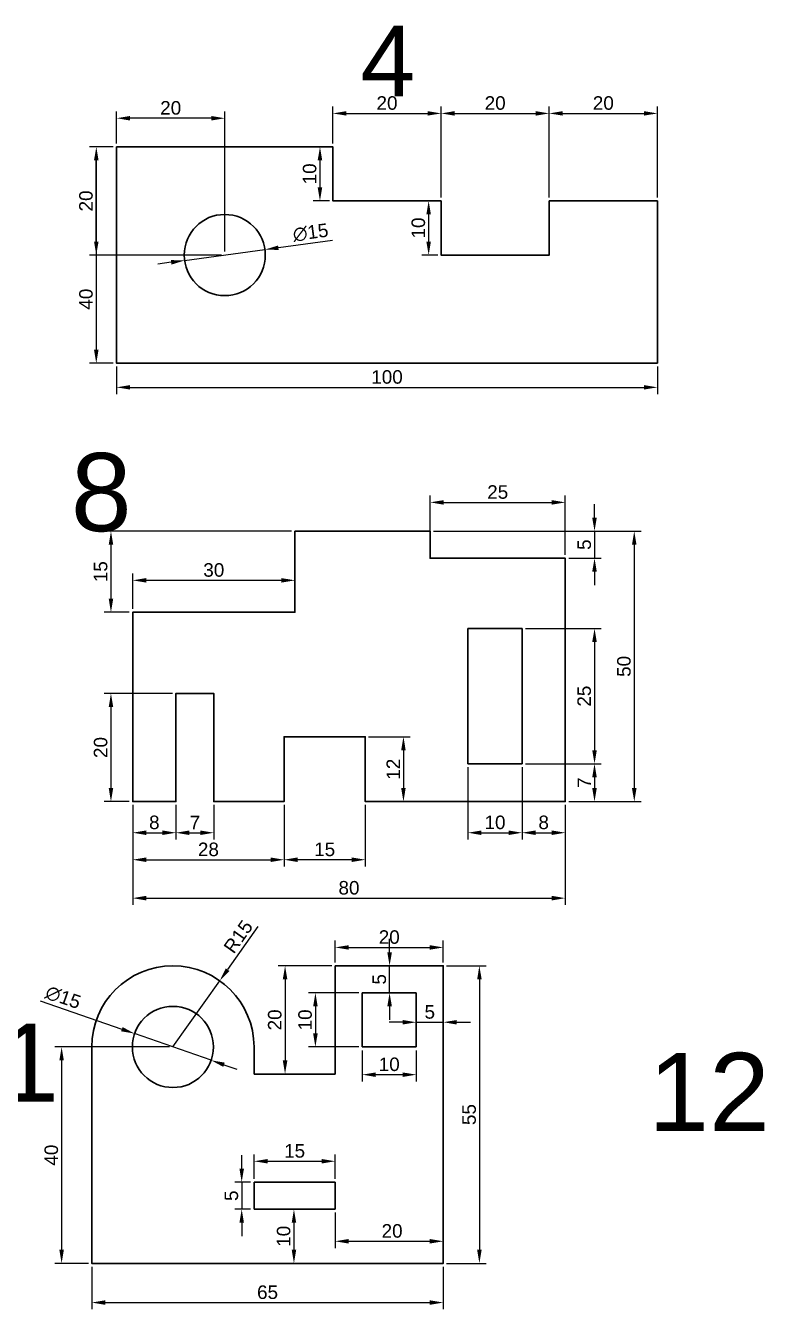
# Model space of a CAD drawing. Header units: millimetres. Extents: x 17 to 519, y -281 to 755.
# Drawn here: x 200.5 to 337.1, y 266.9 to 504.2 of the extents above; entities that cross this region are included whole.
import ezdxf

# ---------------------------------------------------------------- set-up
doc = ezdxf.new("R2010")
doc.units = ezdxf.units.MM
doc.layers.add('Contorno', color=255, linetype='Continuous', lineweight=30)
doc.layers.add('Cotas', color=5, linetype='Continuous', lineweight=9)
doc.styles.get("Standard").update_dxf_attribs({"font": 'arial.ttf'})
doc.dimstyles.new('ISO-25', dxfattribs={"dimtxt": 2.5, "dimasz": 2.5, "dimexe": 1.25, "dimexo": 0.625, "dimtad": 1, "dimtxsty": 'Standard', "dimcen": 2.5, "dimadec": 0, "dimazin": 0, "dimtfac": 1, "dimtmove": 0, "dimatfit": 3, "dimfxl": 1, "dimarcsym": 0})

# ---------------------------------------------------------------- blocks, each defined once
blk = doc.blocks.new('*D29')
at = {"layer": 'Cotas', "color": 0, "lineweight": -2, "transparency": 16777216}
for p, q in [((256.73, 481.78), (253.71, 481.78)), ((254.96, 479.28), (254.96, 474.28)), ((256.73, 471.78), (253.71, 471.78))]:
    blk.add_line(p, q, dxfattribs=at)
at = {"layer": 'Cotas', "color": 0, "transparency": 16777216}
for points in [[(254.54, 479.28), (255.38, 479.28), (254.96, 481.78)], [(254.54, 474.28), (255.38, 474.28), (254.96, 471.78)]]:
    blk.add_solid(points, dxfattribs=at)
at = {"layer": 'Defpoints', "color": 0, "transparency": 16777216}
for p in [(257.36, 481.78), (254.96, 471.78), (257.36, 471.78)]:
    blk.add_point(p, dxfattribs=at)
at = {"layer": 'Cotas', "color": 0, "transparency": 16777216, "insert": (253.06, 476.78), "char_height": 2.5, "attachment_point": 5, "rotation": 90}
blk.add_mtext('10', dxfattribs=at)
blk = doc.blocks.new('*D30')
at = {"layer": 'Cotas', "color": 0, "lineweight": -2, "transparency": 16777216}
for p, q in [((276.73, 471.78), (273.81, 471.78)), ((275.06, 469.28), (275.06, 464.28)), ((276.73, 461.78), (273.81, 461.78))]:
    blk.add_line(p, q, dxfattribs=at)
at = {"layer": 'Cotas', "color": 0, "transparency": 16777216}
for points in [[(274.64, 469.28), (275.48, 469.28), (275.06, 471.78)], [(274.64, 464.28), (275.48, 464.28), (275.06, 461.78)]]:
    blk.add_solid(points, dxfattribs=at)
at = {"layer": 'Defpoints', "color": 0, "transparency": 16777216}
for p in [(277.36, 471.78), (275.06, 461.78), (277.36, 461.78)]:
    blk.add_point(p, dxfattribs=at)
at = {"layer": 'Cotas', "color": 0, "transparency": 16777216, "insert": (273.16, 466.78), "char_height": 2.5, "attachment_point": 5, "rotation": 90}
blk.add_mtext('10', dxfattribs=at)
blk = doc.blocks.new('*D31')
at = {"layer": 'Cotas', "color": 0, "lineweight": -2, "transparency": 16777216}
for p, q in [((216.73, 481.78), (212.35, 481.78)), ((213.6, 479.28), (213.6, 444.28)), ((216.73, 441.78), (212.35, 441.78))]:
    blk.add_line(p, q, dxfattribs=at)
at = {"layer": 'Cotas', "color": 0, "transparency": 16777216}
for points in [[(213.18, 479.28), (214.02, 479.28), (213.6, 481.78)], [(213.18, 444.28), (214.02, 444.28), (213.6, 441.78)]]:
    blk.add_solid(points, dxfattribs=at)
at = {"layer": 'Defpoints', "color": 0, "transparency": 16777216}
for p in [(217.36, 481.78), (213.6, 441.78), (217.36, 441.78)]:
    blk.add_point(p, dxfattribs=at)
at = {"layer": 'Cotas', "color": 0, "transparency": 16777216, "insert": (211.7, 453.62), "char_height": 2.5, "attachment_point": 5, "rotation": 90}
blk.add_mtext('40', dxfattribs=at)
blk = doc.blocks.new('*D32')
at = {"layer": 'Cotas', "color": 0, "lineweight": -2, "transparency": 16777216}
for p, q in [((216.73, 481.78), (212.35, 481.78)), ((213.6, 464.28), (213.6, 479.28)), ((236.73, 461.78), (212.35, 461.78))]:
    blk.add_line(p, q, dxfattribs=at)
at = {"layer": 'Cotas', "color": 0, "transparency": 16777216}
for points in [[(213.18, 479.28), (214.02, 479.28), (213.6, 481.78)], [(213.18, 464.28), (214.02, 464.28), (213.6, 461.78)]]:
    blk.add_solid(points, dxfattribs=at)
at = {"layer": 'Defpoints', "color": 0, "transparency": 16777216}
for p in [(213.6, 481.78), (217.36, 481.78), (237.36, 461.78)]:
    blk.add_point(p, dxfattribs=at)
at = {"layer": 'Cotas', "color": 0, "transparency": 16777216, "insert": (211.7, 471.78), "char_height": 2.5, "attachment_point": 5, "rotation": 90}
blk.add_mtext('20', dxfattribs=at)
blk = doc.blocks.new('*D33')
at = {"layer": 'Cotas', "color": 0, "lineweight": -2, "transparency": 16777216}
for p, q in [((217.36, 482.41), (217.36, 488.32)), ((234.86, 487.07), (219.86, 487.07)), ((237.36, 462.41), (237.36, 488.32))]:
    blk.add_line(p, q, dxfattribs=at)
at = {"layer": 'Cotas', "color": 0, "transparency": 16777216}
for points in [[(219.86, 487.49), (219.86, 486.65), (217.36, 487.07)], [(234.86, 487.49), (234.86, 486.65), (237.36, 487.07)]]:
    blk.add_solid(points, dxfattribs=at)
at = {"layer": 'Defpoints', "color": 0, "transparency": 16777216}
for p in [(217.36, 487.07), (217.36, 481.78), (237.36, 461.78)]:
    blk.add_point(p, dxfattribs=at)
at = {"layer": 'Cotas', "color": 0, "transparency": 16777216, "insert": (227.36, 488.97), "char_height": 2.5, "attachment_point": 5}
blk.add_mtext('20', dxfattribs=at)
blk = doc.blocks.new('*D34')
at = {"layer": 'Cotas', "color": 0, "lineweight": -2, "transparency": 16777216}
for p, q in [((217.36, 441.16), (217.36, 436.07)), ((317.36, 441.16), (317.36, 436.07)), ((219.86, 437.32), (314.86, 437.32))]:
    blk.add_line(p, q, dxfattribs=at)
at = {"layer": 'Cotas', "color": 0, "transparency": 16777216}
for points in [[(219.86, 437.74), (219.86, 436.91), (217.36, 437.32)], [(314.86, 437.74), (314.86, 436.91), (317.36, 437.32)]]:
    blk.add_solid(points, dxfattribs=at)
at = {"layer": 'Defpoints', "color": 0, "transparency": 16777216}
for p in [(217.36, 441.78), (317.36, 441.78), (317.36, 437.32)]:
    blk.add_point(p, dxfattribs=at)
at = {"layer": 'Cotas', "color": 0, "transparency": 16777216, "insert": (267.36, 439.23), "char_height": 2.5, "attachment_point": 5}
blk.add_mtext('100', dxfattribs=at)
blk = doc.blocks.new('*D35')
at = {"layer": 'Cotas', "color": 0, "lineweight": -2, "transparency": 16777216}
for p, q in [((257.36, 482.41), (257.36, 489.21)), ((277.36, 472.41), (277.36, 489.21)), ((259.86, 487.96), (274.86, 487.96))]:
    blk.add_line(p, q, dxfattribs=at)
at = {"layer": 'Cotas', "color": 0, "transparency": 16777216}
for points in [[(259.86, 488.38), (259.86, 487.55), (257.36, 487.96)], [(274.86, 488.38), (274.86, 487.55), (277.36, 487.96)]]:
    blk.add_solid(points, dxfattribs=at)
at = {"layer": 'Defpoints', "color": 0, "transparency": 16777216}
for p in [(277.36, 487.96), (257.36, 481.78), (277.36, 471.78)]:
    blk.add_point(p, dxfattribs=at)
at = {"layer": 'Cotas', "color": 0, "transparency": 16777216, "insert": (267.36, 489.87), "char_height": 2.5, "attachment_point": 5}
blk.add_mtext('20', dxfattribs=at)
blk = doc.blocks.new('*D36')
at = {"layer": 'Cotas', "color": 0, "lineweight": -2, "transparency": 16777216}
for p, q in [((277.36, 472.41), (277.36, 489.21)), ((297.36, 472.41), (297.36, 489.21)), ((279.86, 487.96), (294.86, 487.96))]:
    blk.add_line(p, q, dxfattribs=at)
at = {"layer": 'Cotas', "color": 0, "transparency": 16777216}
for points in [[(279.86, 488.38), (279.86, 487.55), (277.36, 487.96)], [(294.86, 488.38), (294.86, 487.55), (297.36, 487.96)]]:
    blk.add_solid(points, dxfattribs=at)
at = {"layer": 'Defpoints', "color": 0, "transparency": 16777216}
for p in [(297.36, 487.96), (277.36, 471.78), (297.36, 471.78)]:
    blk.add_point(p, dxfattribs=at)
at = {"layer": 'Cotas', "color": 0, "transparency": 16777216, "insert": (287.36, 489.87), "char_height": 2.5, "attachment_point": 5}
blk.add_mtext('20', dxfattribs=at)
blk = doc.blocks.new('*D37')
at = {"layer": 'Cotas', "color": 0, "lineweight": -2, "transparency": 16777216}
for p, q in [((297.36, 472.41), (297.36, 489.21)), ((317.36, 472.41), (317.36, 489.21)), ((299.86, 487.96), (314.86, 487.96))]:
    blk.add_line(p, q, dxfattribs=at)
at = {"layer": 'Cotas', "color": 0, "transparency": 16777216}
for points in [[(299.86, 488.38), (299.86, 487.55), (297.36, 487.96)], [(314.86, 488.38), (314.86, 487.55), (317.36, 487.96)]]:
    blk.add_solid(points, dxfattribs=at)
at = {"layer": 'Defpoints', "color": 0, "transparency": 16777216}
for p in [(317.36, 487.96), (297.36, 471.78), (317.36, 471.78)]:
    blk.add_point(p, dxfattribs=at)
at = {"layer": 'Cotas', "color": 0, "transparency": 16777216, "insert": (307.36, 489.87), "char_height": 2.5, "attachment_point": 5}
blk.add_mtext('20', dxfattribs=at)
blk = doc.blocks.new('*D38')
at = {"layer": 'Cotas', "color": 0, "lineweight": -2, "transparency": 16777216}
for p, q in [((229.93, 460.77), (244.79, 462.79)), ((257.25, 464.48), (247.27, 463.13)), ((227.45, 460.44), (224.97, 460.1))]:
    blk.add_line(p, q, dxfattribs=at)
at = {"layer": 'Cotas', "color": 0, "transparency": 16777216}
for points in [[(247.21, 463.54), (247.32, 462.72), (244.79, 462.79)], [(227.39, 460.85), (227.51, 460.02), (229.93, 460.77)]]:
    blk.add_solid(points, dxfattribs=at)
at = {"layer": 'Defpoints', "color": 0, "transparency": 16777216}
for p in [(244.79, 462.79), (229.93, 460.77)]:
    blk.add_point(p, dxfattribs=at)
at = {"layer": 'Cotas', "color": 0, "transparency": 16777216, "insert": (253.23, 465.93), "char_height": 2.5, "attachment_point": 5, "rotation": 7.738}
blk.add_mtext('∅15', dxfattribs=at)
blk = doc.blocks.new('*D77')
at = {"layer": 'Cotas', "color": 0, "lineweight": -2, "transparency": 16777216}
for p, q in [((220.33, 396.37), (220.33, 402.9)), ((222.83, 401.65), (247.83, 401.65)), ((250.33, 402.27), (250.33, 402.9))]:
    blk.add_line(p, q, dxfattribs=at)
at = {"layer": 'Cotas', "color": 0, "transparency": 16777216}
for points in [[(222.83, 402.06), (222.83, 401.23), (220.33, 401.65)], [(247.83, 402.06), (247.83, 401.23), (250.33, 401.65)]]:
    blk.add_solid(points, dxfattribs=at)
at = {"layer": 'Defpoints', "color": 0, "transparency": 16777216}
for p in [(250.33, 401.65), (250.33, 401.65), (220.33, 395.74)]:
    blk.add_point(p, dxfattribs=at)
at = {"layer": 'Cotas', "color": 0, "transparency": 16777216, "insert": (235.33, 403.55), "char_height": 2.5, "attachment_point": 5}
blk.add_mtext('30', dxfattribs=at)
blk = doc.blocks.new('*D78')
at = {"layer": 'Cotas', "color": 0, "lineweight": -2, "transparency": 16777216}
for p, q in [((249.71, 410.74), (215.06, 410.74)), ((216.31, 408.24), (216.31, 398.24)), ((219.71, 395.74), (215.06, 395.74))]:
    blk.add_line(p, q, dxfattribs=at)
at = {"layer": 'Cotas', "color": 0, "transparency": 16777216}
for points in [[(215.9, 408.24), (216.73, 408.24), (216.31, 410.74)], [(215.9, 398.24), (216.73, 398.24), (216.31, 395.74)]]:
    blk.add_solid(points, dxfattribs=at)
at = {"layer": 'Defpoints', "color": 0, "transparency": 16777216}
for p in [(250.33, 410.74), (216.31, 395.74), (220.33, 395.74)]:
    blk.add_point(p, dxfattribs=at)
at = {"layer": 'Cotas', "color": 0, "transparency": 16777216, "insert": (214.41, 403.24), "char_height": 2.5, "attachment_point": 5, "rotation": 90}
blk.add_mtext('15', dxfattribs=at)
blk = doc.blocks.new('*D79')
at = {"layer": 'Cotas', "color": 0, "lineweight": -2, "transparency": 16777216}
for p, q in [((227.71, 380.74), (215.06, 380.74)), ((216.31, 378.24), (216.31, 363.24)), ((219.71, 360.74), (215.06, 360.74))]:
    blk.add_line(p, q, dxfattribs=at)
at = {"layer": 'Cotas', "color": 0, "transparency": 16777216}
for points in [[(215.9, 378.24), (216.73, 378.24), (216.31, 380.74)], [(215.9, 363.24), (216.73, 363.24), (216.31, 360.74)]]:
    blk.add_solid(points, dxfattribs=at)
at = {"layer": 'Defpoints', "color": 0, "transparency": 16777216}
for p in [(228.33, 380.74), (216.31, 360.74), (220.33, 360.74)]:
    blk.add_point(p, dxfattribs=at)
at = {"layer": 'Cotas', "color": 0, "transparency": 16777216, "insert": (214.41, 370.74), "char_height": 2.5, "attachment_point": 5, "rotation": 90}
blk.add_mtext('20', dxfattribs=at)
blk = doc.blocks.new('*D80')
at = {"layer": 'Cotas', "color": 0, "lineweight": -2, "transparency": 16777216}
for p, q in [((305.73, 413.24), (305.73, 415.74)), ((275.96, 410.74), (306.98, 410.74)), ((305.73, 410.74), (305.73, 405.74)), ((300.96, 405.74), (306.98, 405.74)), ((305.73, 403.24), (305.73, 400.74))]:
    blk.add_line(p, q, dxfattribs=at)
at = {"layer": 'Cotas', "color": 0, "transparency": 16777216}
for points in [[(305.31, 413.24), (306.15, 413.24), (305.73, 410.74)], [(305.31, 403.24), (306.15, 403.24), (305.73, 405.74)]]:
    blk.add_solid(points, dxfattribs=at)
at = {"layer": 'Defpoints', "color": 0, "transparency": 16777216}
for p in [(275.33, 410.74), (300.33, 405.74), (305.73, 405.74)]:
    blk.add_point(p, dxfattribs=at)
at = {"layer": 'Cotas', "color": 0, "transparency": 16777216, "insert": (303.83, 408.24), "char_height": 2.5, "attachment_point": 5, "rotation": 90}
blk.add_mtext('5', dxfattribs=at)
blk = doc.blocks.new('*D81')
at = {"layer": 'Cotas', "color": 0, "lineweight": -2, "transparency": 16777216}
for p, q in [((275.33, 406.37), (275.33, 417.31)), ((277.83, 416.06), (297.83, 416.06)), ((300.33, 406.37), (300.33, 417.31))]:
    blk.add_line(p, q, dxfattribs=at)
at = {"layer": 'Cotas', "color": 0, "transparency": 16777216}
for points in [[(277.83, 416.47), (277.83, 415.64), (275.33, 416.06)], [(297.83, 416.47), (297.83, 415.64), (300.33, 416.06)]]:
    blk.add_solid(points, dxfattribs=at)
at = {"layer": 'Defpoints', "color": 0, "transparency": 16777216}
for p in [(300.33, 416.06), (275.33, 405.74), (300.33, 405.74)]:
    blk.add_point(p, dxfattribs=at)
at = {"layer": 'Cotas', "color": 0, "transparency": 16777216, "insert": (287.83, 417.96), "char_height": 2.5, "attachment_point": 5}
blk.add_mtext('25', dxfattribs=at)
blk = doc.blocks.new('*D82')
at = {"layer": 'Cotas', "color": 0, "lineweight": -2, "transparency": 16777216}
for p, q in [((292.96, 392.74), (306.98, 392.74)), ((305.73, 390.24), (305.73, 370.24)), ((292.96, 367.74), (306.98, 367.74))]:
    blk.add_line(p, q, dxfattribs=at)
at = {"layer": 'Cotas', "color": 0, "transparency": 16777216}
for points in [[(305.31, 390.24), (306.15, 390.24), (305.73, 392.74)], [(305.31, 370.24), (306.15, 370.24), (305.73, 367.74)]]:
    blk.add_solid(points, dxfattribs=at)
at = {"layer": 'Defpoints', "color": 0, "transparency": 16777216}
for p in [(292.33, 392.74), (292.33, 367.74), (305.73, 367.74)]:
    blk.add_point(p, dxfattribs=at)
at = {"layer": 'Cotas', "color": 0, "transparency": 16777216, "insert": (303.83, 380.24), "char_height": 2.5, "attachment_point": 5, "rotation": 90}
blk.add_mtext('25', dxfattribs=at)
blk = doc.blocks.new('*D83')
at = {"layer": 'Cotas', "color": 0, "lineweight": -2, "transparency": 16777216}
for p, q in [((292.96, 367.74), (306.98, 367.74)), ((305.73, 365.24), (305.73, 363.24)), ((300.96, 360.74), (306.98, 360.74))]:
    blk.add_line(p, q, dxfattribs=at)
at = {"layer": 'Cotas', "color": 0, "transparency": 16777216}
for points in [[(305.31, 365.24), (306.15, 365.24), (305.73, 367.74)], [(305.31, 363.24), (306.15, 363.24), (305.73, 360.74)]]:
    blk.add_solid(points, dxfattribs=at)
at = {"layer": 'Defpoints', "color": 0, "transparency": 16777216}
for p in [(292.33, 367.74), (300.33, 360.74), (305.73, 360.74)]:
    blk.add_point(p, dxfattribs=at)
at = {"layer": 'Cotas', "color": 0, "transparency": 16777216, "insert": (303.85, 364.24), "char_height": 2.5, "attachment_point": 5, "rotation": 90}
blk.add_mtext('7', dxfattribs=at)
blk = doc.blocks.new('*D84')
at = {"layer": 'Cotas', "color": 0, "lineweight": -2, "transparency": 16777216}
for p, q in [((263.96, 372.74), (271.65, 372.74)), ((270.4, 370.24), (270.4, 363.24)), ((269.77, 360.74), (269.15, 360.74))]:
    blk.add_line(p, q, dxfattribs=at)
at = {"layer": 'Cotas', "color": 0, "transparency": 16777216}
for points in [[(269.98, 370.24), (270.81, 370.24), (270.4, 372.74)], [(269.98, 363.24), (270.81, 363.24), (270.4, 360.74)]]:
    blk.add_solid(points, dxfattribs=at)
at = {"layer": 'Defpoints', "color": 0, "transparency": 16777216}
for p in [(263.33, 372.74), (270.4, 360.74), (270.4, 360.74)]:
    blk.add_point(p, dxfattribs=at)
at = {"layer": 'Cotas', "color": 0, "transparency": 16777216, "insert": (268.52, 366.74), "char_height": 2.5, "attachment_point": 5, "rotation": 90}
blk.add_mtext('12', dxfattribs=at)
blk = doc.blocks.new('*D85')
at = {"layer": 'Cotas', "color": 0, "lineweight": -2, "transparency": 16777216}
for p, q in [((282.33, 367.12), (282.33, 353.74)), ((292.33, 367.12), (292.33, 353.74)), ((284.83, 354.99), (289.83, 354.99))]:
    blk.add_line(p, q, dxfattribs=at)
at = {"layer": 'Cotas', "color": 0, "transparency": 16777216}
for points in [[(284.83, 355.41), (284.83, 354.57), (282.33, 354.99)], [(289.83, 355.41), (289.83, 354.57), (292.33, 354.99)]]:
    blk.add_solid(points, dxfattribs=at)
at = {"layer": 'Defpoints', "color": 0, "transparency": 16777216}
for p in [(282.33, 367.74), (292.33, 367.74), (292.33, 354.99)]:
    blk.add_point(p, dxfattribs=at)
at = {"layer": 'Cotas', "color": 0, "transparency": 16777216, "insert": (287.33, 356.89), "char_height": 2.5, "attachment_point": 5}
blk.add_mtext('10', dxfattribs=at)
blk = doc.blocks.new('*D86')
at = {"layer": 'Cotas', "color": 0, "lineweight": -2, "transparency": 16777216}
for p, q in [((292.33, 367.12), (292.33, 353.74)), ((300.33, 360.12), (300.33, 353.74)), ((294.83, 354.99), (297.83, 354.99))]:
    blk.add_line(p, q, dxfattribs=at)
at = {"layer": 'Cotas', "color": 0, "transparency": 16777216}
for points in [[(294.83, 355.41), (294.83, 354.57), (292.33, 354.99)], [(297.83, 355.41), (297.83, 354.57), (300.33, 354.99)]]:
    blk.add_solid(points, dxfattribs=at)
at = {"layer": 'Defpoints', "color": 0, "transparency": 16777216}
for p in [(292.33, 367.74), (300.33, 360.74), (300.33, 354.99)]:
    blk.add_point(p, dxfattribs=at)
at = {"layer": 'Cotas', "color": 0, "transparency": 16777216, "insert": (296.33, 356.89), "char_height": 2.5, "attachment_point": 5}
blk.add_mtext('8', dxfattribs=at)
blk = doc.blocks.new('*D87')
at = {"layer": 'Cotas', "color": 0, "lineweight": -2, "transparency": 16777216}
for p, q in [((220.33, 360.12), (220.33, 353.74)), ((228.33, 360.12), (228.33, 353.74)), ((222.83, 354.99), (225.83, 354.99))]:
    blk.add_line(p, q, dxfattribs=at)
at = {"layer": 'Cotas', "color": 0, "transparency": 16777216}
for points in [[(222.83, 355.41), (222.83, 354.57), (220.33, 354.99)], [(225.83, 355.41), (225.83, 354.57), (228.33, 354.99)]]:
    blk.add_solid(points, dxfattribs=at)
at = {"layer": 'Defpoints', "color": 0, "transparency": 16777216}
for p in [(220.33, 360.74), (228.33, 360.74), (228.33, 354.99)]:
    blk.add_point(p, dxfattribs=at)
at = {"layer": 'Cotas', "color": 0, "transparency": 16777216, "insert": (224.33, 356.89), "char_height": 2.5, "attachment_point": 5}
blk.add_mtext('8', dxfattribs=at)
blk = doc.blocks.new('*D88')
at = {"layer": 'Cotas', "color": 0, "lineweight": -2, "transparency": 16777216}
for p, q in [((228.33, 360.12), (228.33, 353.74)), ((235.33, 360.12), (235.33, 353.74)), ((230.83, 354.99), (232.83, 354.99))]:
    blk.add_line(p, q, dxfattribs=at)
at = {"layer": 'Cotas', "color": 0, "transparency": 16777216}
for points in [[(230.83, 355.41), (230.83, 354.57), (228.33, 354.99)], [(232.83, 355.41), (232.83, 354.57), (235.33, 354.99)]]:
    blk.add_solid(points, dxfattribs=at)
at = {"layer": 'Defpoints', "color": 0, "transparency": 16777216}
for p in [(228.33, 360.74), (235.33, 360.74), (235.33, 354.99)]:
    blk.add_point(p, dxfattribs=at)
at = {"layer": 'Cotas', "color": 0, "transparency": 16777216, "insert": (231.83, 356.87), "char_height": 2.5, "attachment_point": 5}
blk.add_mtext('7', dxfattribs=at)
blk = doc.blocks.new('*D89')
at = {"layer": 'Cotas', "color": 0, "lineweight": -2, "transparency": 16777216}
for p, q in [((220.33, 360.12), (220.33, 348.75)), ((248.33, 360.12), (248.33, 348.75)), ((222.83, 350), (245.83, 350))]:
    blk.add_line(p, q, dxfattribs=at)
at = {"layer": 'Cotas', "color": 0, "transparency": 16777216}
for points in [[(222.83, 350.42), (222.83, 349.58), (220.33, 350)], [(245.83, 350.42), (245.83, 349.58), (248.33, 350)]]:
    blk.add_solid(points, dxfattribs=at)
at = {"layer": 'Defpoints', "color": 0, "transparency": 16777216}
for p in [(220.33, 360.74), (248.33, 360.74), (248.33, 350)]:
    blk.add_point(p, dxfattribs=at)
at = {"layer": 'Cotas', "color": 0, "transparency": 16777216, "insert": (234.33, 351.9), "char_height": 2.5, "attachment_point": 5}
blk.add_mtext('28', dxfattribs=at)
blk = doc.blocks.new('*D90')
at = {"layer": 'Cotas', "color": 0, "lineweight": -2, "transparency": 16777216}
for p, q in [((248.33, 360.12), (248.33, 348.75)), ((263.33, 360.12), (263.33, 348.75)), ((260.83, 350), (250.83, 350))]:
    blk.add_line(p, q, dxfattribs=at)
at = {"layer": 'Cotas', "color": 0, "transparency": 16777216}
for points in [[(250.83, 350.42), (250.83, 349.58), (248.33, 350)], [(260.83, 350.42), (260.83, 349.58), (263.33, 350)]]:
    blk.add_solid(points, dxfattribs=at)
at = {"layer": 'Defpoints', "color": 0, "transparency": 16777216}
for p in [(248.33, 360.74), (263.33, 360.74), (248.33, 350)]:
    blk.add_point(p, dxfattribs=at)
at = {"layer": 'Cotas', "color": 0, "transparency": 16777216, "insert": (255.83, 351.9), "char_height": 2.5, "attachment_point": 5}
blk.add_mtext('15', dxfattribs=at)
blk = doc.blocks.new('*D91')
at = {"layer": 'Cotas', "color": 0, "lineweight": -2, "transparency": 16777216}
for p, q in [((220.33, 360.12), (220.33, 341.65)), ((300.33, 360.12), (300.33, 341.65)), ((222.83, 342.9), (297.83, 342.9))]:
    blk.add_line(p, q, dxfattribs=at)
at = {"layer": 'Cotas', "color": 0, "transparency": 16777216}
for points in [[(222.83, 343.32), (222.83, 342.48), (220.33, 342.9)], [(297.83, 343.32), (297.83, 342.48), (300.33, 342.9)]]:
    blk.add_solid(points, dxfattribs=at)
at = {"layer": 'Defpoints', "color": 0, "transparency": 16777216}
for p in [(220.33, 360.74), (300.33, 360.74), (300.33, 342.9)]:
    blk.add_point(p, dxfattribs=at)
at = {"layer": 'Cotas', "color": 0, "transparency": 16777216, "insert": (260.33, 344.8), "char_height": 2.5, "attachment_point": 5}
blk.add_mtext('80', dxfattribs=at)
blk = doc.blocks.new('*D92')
at = {"layer": 'Cotas', "color": 0, "lineweight": -2, "transparency": 16777216}
for p, q in [((275.96, 410.74), (314.33, 410.74)), ((313.08, 408.24), (313.08, 363.24)), ((300.96, 360.74), (314.33, 360.74))]:
    blk.add_line(p, q, dxfattribs=at)
at = {"layer": 'Cotas', "color": 0, "transparency": 16777216}
for points in [[(312.66, 408.24), (313.5, 408.24), (313.08, 410.74)], [(312.66, 363.24), (313.5, 363.24), (313.08, 360.74)]]:
    blk.add_solid(points, dxfattribs=at)
at = {"layer": 'Defpoints', "color": 0, "transparency": 16777216}
for p in [(275.33, 410.74), (300.33, 360.74), (313.08, 360.74)]:
    blk.add_point(p, dxfattribs=at)
at = {"layer": 'Cotas', "color": 0, "transparency": 16777216, "insert": (311.18, 385.74), "char_height": 2.5, "attachment_point": 5, "rotation": 90}
blk.add_mtext('50', dxfattribs=at)
blk = doc.blocks.new('*D116')
at = {"layer": 'Cotas', "color": 0, "lineweight": -2, "transparency": 16777216}
for p, q in [((212.77, 274.76), (212.77, 266.89)), ((277.77, 274.76), (277.77, 266.89)), ((215.27, 268.14), (275.27, 268.14))]:
    blk.add_line(p, q, dxfattribs=at)
at = {"layer": 'Cotas', "color": 0, "transparency": 16777216}
for points in [[(215.27, 268.56), (215.27, 267.72), (212.77, 268.14)], [(275.27, 268.56), (275.27, 267.72), (277.77, 268.14)]]:
    blk.add_solid(points, dxfattribs=at)
at = {"layer": 'Defpoints', "color": 0, "transparency": 16777216}
for p in [(212.77, 275.39), (277.77, 275.39), (277.77, 268.14)]:
    blk.add_point(p, dxfattribs=at)
at = {"layer": 'Cotas', "color": 0, "transparency": 16777216, "insert": (245.27, 270.04), "char_height": 2.5, "attachment_point": 5}
blk.add_mtext('65', dxfattribs=at)
blk = doc.blocks.new('*D117')
at = {"layer": 'Cotas', "color": 0, "lineweight": -2, "transparency": 16777216}
for p, q in [((278.39, 330.39), (285.69, 330.39)), ((284.44, 327.89), (284.44, 277.89)), ((278.39, 275.39), (285.69, 275.39))]:
    blk.add_line(p, q, dxfattribs=at)
at = {"layer": 'Cotas', "color": 0, "transparency": 16777216}
for points in [[(284.03, 327.89), (284.86, 327.89), (284.44, 330.39)], [(284.03, 277.89), (284.86, 277.89), (284.44, 275.39)]]:
    blk.add_solid(points, dxfattribs=at)
at = {"layer": 'Defpoints', "color": 0, "transparency": 16777216}
for p in [(277.77, 330.39), (277.77, 275.39), (284.44, 275.39)]:
    blk.add_point(p, dxfattribs=at)
at = {"layer": 'Cotas', "color": 0, "transparency": 16777216, "insert": (282.55, 302.89), "char_height": 2.5, "attachment_point": 5, "rotation": 90}
blk.add_mtext('55', dxfattribs=at)
blk = doc.blocks.new('*D118')
at = {"layer": 'Cotas', "color": 0, "lineweight": -2, "transparency": 16777216}
for p, q in [((257.77, 284.76), (257.77, 278.22)), ((277.77, 280.1), (277.77, 280.72)), ((260.27, 279.47), (275.27, 279.47))]:
    blk.add_line(p, q, dxfattribs=at)
at = {"layer": 'Cotas', "color": 0, "transparency": 16777216}
for points in [[(260.27, 279.89), (260.27, 279.05), (257.77, 279.47)], [(275.27, 279.89), (275.27, 279.05), (277.77, 279.47)]]:
    blk.add_solid(points, dxfattribs=at)
at = {"layer": 'Defpoints', "color": 0, "transparency": 16777216}
for p in [(257.77, 285.39), (277.77, 279.47), (277.77, 279.47)]:
    blk.add_point(p, dxfattribs=at)
at = {"layer": 'Cotas', "color": 0, "transparency": 16777216, "insert": (268.3, 281.37), "char_height": 2.5, "attachment_point": 5}
blk.add_mtext('20', dxfattribs=at)
blk = doc.blocks.new('*D119')
at = {"layer": 'Cotas', "color": 0, "lineweight": -2, "transparency": 16777216}
for p, q in [((249.53, 285.39), (248.9, 285.39)), ((250.15, 282.89), (250.15, 277.89)), ((249.53, 275.39), (248.9, 275.39))]:
    blk.add_line(p, q, dxfattribs=at)
at = {"layer": 'Cotas', "color": 0, "transparency": 16777216}
for points in [[(249.74, 282.89), (250.57, 282.89), (250.15, 285.39)], [(249.74, 277.89), (250.57, 277.89), (250.15, 275.39)]]:
    blk.add_solid(points, dxfattribs=at)
at = {"layer": 'Defpoints', "color": 0, "transparency": 16777216}
for p in [(250.15, 285.39), (250.15, 275.39), (250.15, 275.39)]:
    blk.add_point(p, dxfattribs=at)
at = {"layer": 'Cotas', "color": 0, "transparency": 16777216, "insert": (248.25, 280.39), "char_height": 2.5, "attachment_point": 5, "rotation": 90}
blk.add_mtext('10', dxfattribs=at)
blk = doc.blocks.new('*D120')
at = {"layer": 'Cotas', "color": 0, "lineweight": -2, "transparency": 16777216}
for p, q in [((240.49, 292.89), (240.49, 295.39)), ((242.14, 290.39), (239.24, 290.39)), ((240.49, 290.39), (240.49, 285.39)), ((242.14, 285.39), (239.24, 285.39)), ((240.49, 282.89), (240.49, 280.39))]:
    blk.add_line(p, q, dxfattribs=at)
at = {"layer": 'Cotas', "color": 0, "transparency": 16777216}
for points in [[(240.07, 292.89), (240.91, 292.89), (240.49, 290.39)], [(240.07, 282.89), (240.91, 282.89), (240.49, 285.39)]]:
    blk.add_solid(points, dxfattribs=at)
at = {"layer": 'Defpoints', "color": 0, "transparency": 16777216}
for p in [(242.77, 290.39), (240.49, 285.39), (242.77, 285.39)]:
    blk.add_point(p, dxfattribs=at)
at = {"layer": 'Cotas', "color": 0, "transparency": 16777216, "insert": (238.59, 287.89), "char_height": 2.5, "attachment_point": 5, "rotation": 90}
blk.add_mtext('5', dxfattribs=at)
blk = doc.blocks.new('*D121')
at = {"layer": 'Cotas', "color": 0, "lineweight": -2, "transparency": 16777216}
for p, q in [((242.77, 291.01), (242.77, 295.51)), ((245.27, 294.26), (255.27, 294.26)), ((257.77, 291.01), (257.77, 295.51))]:
    blk.add_line(p, q, dxfattribs=at)
at = {"layer": 'Cotas', "color": 0, "transparency": 16777216}
for points in [[(245.27, 294.68), (245.27, 293.85), (242.77, 294.26)], [(255.27, 294.68), (255.27, 293.85), (257.77, 294.26)]]:
    blk.add_solid(points, dxfattribs=at)
at = {"layer": 'Defpoints', "color": 0, "transparency": 16777216}
for p in [(257.77, 294.26), (242.77, 290.39), (257.77, 290.39)]:
    blk.add_point(p, dxfattribs=at)
at = {"layer": 'Cotas', "color": 0, "transparency": 16777216, "insert": (250.27, 296.16), "char_height": 2.5, "attachment_point": 5}
blk.add_mtext('15', dxfattribs=at)
blk = doc.blocks.new('*D122')
at = {"layer": 'Cotas', "color": 0, "lineweight": -2, "transparency": 16777216}
for p, q in [((203.25, 323.93), (218.33, 318.68)), ((234.85, 312.92), (220.69, 317.86)), ((237.21, 312.1), (239.57, 311.28))]:
    blk.add_line(p, q, dxfattribs=at)
at = {"layer": 'Cotas', "color": 0, "transparency": 16777216}
for points in [[(218.46, 319.07), (218.19, 318.29), (220.69, 317.86)], [(237.35, 312.49), (237.08, 311.71), (234.85, 312.92)]]:
    blk.add_solid(points, dxfattribs=at)
at = {"layer": 'Defpoints', "color": 0, "transparency": 16777216}
for p in [(220.69, 317.86), (234.85, 312.92)]:
    blk.add_point(p, dxfattribs=at)
at = {"layer": 'Cotas', "color": 0, "transparency": 16777216, "insert": (207.47, 324.55), "char_height": 2.5, "attachment_point": 5, "rotation": 340.7909}
blk.add_mtext('∅15', dxfattribs=at)
blk = doc.blocks.new('*D123')
at = {"layer": 'Cotas', "color": 0, "lineweight": -2, "transparency": 16777216}
for p, q in [((243.5, 337.63), (237.88, 329.68)), ((227.77, 315.39), (236.43, 327.63))]:
    blk.add_line(p, q, dxfattribs=at)
at = {"layer": 'Cotas', "color": 0, "transparency": 16777216}
blk.add_solid([(237.54, 329.92), (238.22, 329.43), (236.43, 327.63)], dxfattribs=at)
at = {"layer": 'Defpoints', "color": 0, "transparency": 16777216}
for p in [(236.43, 327.63), (227.77, 315.39)]:
    blk.add_point(p, dxfattribs=at)
at = {"layer": 'Cotas', "color": 0, "transparency": 16777216, "insert": (239.86, 335.77), "char_height": 2.5, "attachment_point": 5, "rotation": 54.7223}
blk.add_mtext('R15', dxfattribs=at)
blk = doc.blocks.new('*D124')
at = {"layer": 'Cotas', "color": 0, "lineweight": -2, "transparency": 16777216}
for p, q in [((227.14, 315.39), (205.94, 315.39)), ((207.19, 312.89), (207.19, 277.89)), ((212.14, 275.39), (205.94, 275.39))]:
    blk.add_line(p, q, dxfattribs=at)
at = {"layer": 'Cotas', "color": 0, "transparency": 16777216}
for points in [[(206.77, 312.89), (207.6, 312.89), (207.19, 315.39)], [(206.77, 277.89), (207.6, 277.89), (207.19, 275.39)]]:
    blk.add_solid(points, dxfattribs=at)
at = {"layer": 'Defpoints', "color": 0, "transparency": 16777216}
for p in [(227.77, 315.39), (207.19, 275.39), (212.77, 275.39)]:
    blk.add_point(p, dxfattribs=at)
at = {"layer": 'Cotas', "color": 0, "transparency": 16777216, "insert": (205.29, 295.39), "char_height": 2.5, "attachment_point": 5, "rotation": 90}
blk.add_mtext('40', dxfattribs=at)
blk = doc.blocks.new('*D125')
at = {"layer": 'Cotas', "color": 0, "lineweight": -2, "transparency": 16777216}
for p, q in [((257.14, 330.39), (247.26, 330.39)), ((248.51, 327.89), (248.51, 312.89)), ((247.89, 310.39), (247.26, 310.39))]:
    blk.add_line(p, q, dxfattribs=at)
at = {"layer": 'Cotas', "color": 0, "transparency": 16777216}
for points in [[(248.09, 327.89), (248.93, 327.89), (248.51, 330.39)], [(248.09, 312.89), (248.93, 312.89), (248.51, 310.39)]]:
    blk.add_solid(points, dxfattribs=at)
at = {"layer": 'Defpoints', "color": 0, "transparency": 16777216}
for p in [(257.77, 330.39), (248.51, 310.39), (248.51, 310.39)]:
    blk.add_point(p, dxfattribs=at)
at = {"layer": 'Cotas', "color": 0, "transparency": 16777216, "insert": (246.61, 320.39), "char_height": 2.5, "attachment_point": 5, "rotation": 90}
blk.add_mtext('20', dxfattribs=at)
blk = doc.blocks.new('*D126')
at = {"layer": 'Cotas', "color": 0, "lineweight": -2, "transparency": 16777216}
for p, q in [((262.14, 325.39), (252.87, 325.39)), ((254.12, 322.89), (254.12, 317.89)), ((262.14, 315.39), (252.87, 315.39))]:
    blk.add_line(p, q, dxfattribs=at)
at = {"layer": 'Cotas', "color": 0, "transparency": 16777216}
for points in [[(253.7, 322.89), (254.54, 322.89), (254.12, 325.39)], [(253.7, 317.89), (254.54, 317.89), (254.12, 315.39)]]:
    blk.add_solid(points, dxfattribs=at)
at = {"layer": 'Defpoints', "color": 0, "transparency": 16777216}
for p in [(262.77, 325.39), (254.12, 315.39), (262.77, 315.39)]:
    blk.add_point(p, dxfattribs=at)
at = {"layer": 'Cotas', "color": 0, "transparency": 16777216, "insert": (252.22, 320.39), "char_height": 2.5, "attachment_point": 5, "rotation": 90}
blk.add_mtext('10', dxfattribs=at)
blk = doc.blocks.new('*D127')
at = {"layer": 'Cotas', "color": 0, "lineweight": -2, "transparency": 16777216}
for p, q in [((262.77, 314.76), (262.77, 309.02)), ((272.77, 314.76), (272.77, 309.02)), ((265.27, 310.27), (270.27, 310.27))]:
    blk.add_line(p, q, dxfattribs=at)
at = {"layer": 'Cotas', "color": 0, "transparency": 16777216}
for points in [[(265.27, 310.68), (265.27, 309.85), (262.77, 310.27)], [(270.27, 310.68), (270.27, 309.85), (272.77, 310.27)]]:
    blk.add_solid(points, dxfattribs=at)
at = {"layer": 'Defpoints', "color": 0, "transparency": 16777216}
for p in [(262.77, 315.39), (272.77, 315.39), (272.77, 310.27)]:
    blk.add_point(p, dxfattribs=at)
at = {"layer": 'Cotas', "color": 0, "transparency": 16777216, "insert": (267.77, 312.17), "char_height": 2.5, "attachment_point": 5}
blk.add_mtext('10', dxfattribs=at)
blk = doc.blocks.new('*D128')
at = {"layer": 'Cotas', "color": 0, "lineweight": -2, "transparency": 16777216}
for p, q in [((257.77, 331.01), (257.77, 335.04)), ((277.77, 331.01), (277.77, 335.04)), ((260.27, 333.79), (275.27, 333.79))]:
    blk.add_line(p, q, dxfattribs=at)
at = {"layer": 'Cotas', "color": 0, "transparency": 16777216}
for points in [[(260.27, 334.2), (260.27, 333.37), (257.77, 333.79)], [(275.27, 334.2), (275.27, 333.37), (277.77, 333.79)]]:
    blk.add_solid(points, dxfattribs=at)
at = {"layer": 'Defpoints', "color": 0, "transparency": 16777216}
for p in [(277.77, 333.79), (257.77, 330.39), (277.77, 330.39)]:
    blk.add_point(p, dxfattribs=at)
at = {"layer": 'Cotas', "color": 0, "transparency": 16777216, "insert": (267.77, 335.69), "char_height": 2.5, "attachment_point": 5}
blk.add_mtext('20', dxfattribs=at)
blk = doc.blocks.new('*D129')
at = {"layer": 'Cotas', "color": 0, "lineweight": -2, "transparency": 16777216}
for p, q in [((267.84, 332.89), (267.84, 335.39)), ((267.22, 330.39), (266.59, 330.39)), ((267.84, 325.39), (267.84, 330.39)), ((267.22, 325.39), (266.59, 325.39)), ((267.84, 322.89), (267.84, 320.39))]:
    blk.add_line(p, q, dxfattribs=at)
at = {"layer": 'Cotas', "color": 0, "transparency": 16777216}
for points in [[(267.42, 332.89), (268.26, 332.89), (267.84, 330.39)], [(267.42, 322.89), (268.26, 322.89), (267.84, 325.39)]]:
    blk.add_solid(points, dxfattribs=at)
at = {"layer": 'Defpoints', "color": 0, "transparency": 16777216}
for p in [(267.84, 330.39), (267.84, 330.39), (267.84, 325.39)]:
    blk.add_point(p, dxfattribs=at)
at = {"layer": 'Cotas', "color": 0, "transparency": 16777216, "insert": (265.94, 327.89), "char_height": 2.5, "attachment_point": 5, "rotation": 90}
blk.add_mtext('5', dxfattribs=at)
blk = doc.blocks.new('*D130')
at = {"layer": 'Cotas', "color": 0, "lineweight": -2, "transparency": 16777216}
for p, q in [((272.77, 320.58), (272.77, 321.21)), ((277.77, 320.58), (277.77, 321.21)), ((270.27, 319.96), (267.77, 319.96)), ((272.77, 319.96), (277.77, 319.96)), ((280.27, 319.96), (282.77, 319.96))]:
    blk.add_line(p, q, dxfattribs=at)
at = {"layer": 'Cotas', "color": 0, "transparency": 16777216}
for points in [[(270.27, 320.37), (270.27, 319.54), (272.77, 319.96)], [(280.27, 320.37), (280.27, 319.54), (277.77, 319.96)]]:
    blk.add_solid(points, dxfattribs=at)
at = {"layer": 'Defpoints', "color": 0, "transparency": 16777216}
for p in [(272.77, 319.96), (277.77, 319.96), (277.77, 319.96)]:
    blk.add_point(p, dxfattribs=at)
at = {"layer": 'Cotas', "color": 0, "transparency": 16777216, "insert": (275.27, 321.85), "char_height": 2.5, "attachment_point": 5}
blk.add_mtext('5', dxfattribs=at)

msp = doc.modelspace()

# ---------------------------------------------------------------- linework, layer by layer
at = {"layer": 'Contorno'}
for p, q in [((272.769, 325.389), (262.769, 325.389)), ((262.769, 325.389), (262.769, 315.389)), ((272.769, 315.389), (272.769, 325.389)), ((242.769, 315.389), (242.769, 310.389)), ((262.769, 315.389), (272.769, 315.389)), ((257.769, 310.389), (242.769, 310.389)), ((257.769, 290.389), (242.769, 290.389)), ((242.769, 290.389), (242.769, 285.389)), ((257.769, 285.389), (257.769, 290.389)), ((242.769, 285.389), (257.769, 285.389))]:
    msp.add_line(p, q, dxfattribs=at)
for points in [[(217.359, 481.782), (217.359, 441.782), (317.359, 441.782)], [(317.359, 441.782), (317.359, 471.782), (297.359, 471.782), (297.359, 461.782), (277.359, 461.782), (277.359, 471.782), (257.359, 471.782), (257.359, 481.782), (217.359, 481.782)], [(250.332, 410.741), (250.332, 395.741), (220.332, 395.741), (220.332, 360.741), (228.332, 360.741), (228.332, 380.741), (235.332, 380.741), (235.332, 360.741), (248.332, 360.741), (248.332, 372.741), (263.332, 372.741), (263.332, 360.741), (300.332, 360.741), (300.332, 405.741), (275.332, 405.741), (275.332, 410.741), (250.332, 410.741)], [(292.332, 367.741), (282.332, 367.741), (282.332, 392.741), (292.332, 392.741), (292.332, 367.741)], [(257.769, 330.389), (277.769, 330.389), (277.769, 275.389), (212.769, 275.389), (212.769, 315.389)], [(257.769, 330.389), (257.769, 310.389)]]:
    msp.add_lwpolyline(points, dxfattribs=at)
for centre in [(237.359, 461.782), (227.769, 315.389)]:
    msp.add_circle(centre, 7.5, dxfattribs=at)
msp.add_arc((227.769, 315.389), 15, 0, 180, dxfattribs=at)

# ---------------------------------------------------------------- texts
for s, height, p in [('4', 13.045, (262.469, 491.135)), ('11', 14.443, (184.258, 305.277)), ('12', 14.443, (315.709, 299.86))]:
    msp.add_text(s, height=height).set_placement(p)
at = {"insert": (208.91, 425.181), "char_height": 14.443, "attachment_point": 1}
msp.add_mtext_dynamic_manual_height_columns('8', width=14.443, gutter_width=28.37, heights=[15.815], dxfattribs=at)

# ---------------------------------------------------------------- dimensions: what is measured, and where the dimension line sits
at = {"layer": 'Cotas'}
for base, p1, p2, picture, middle in [((277.359, 487.964), (257.359, 481.782), (277.359, 471.782), '*D35', (267.359, 489.865)), ((297.359, 487.964), (277.359, 471.782), (297.359, 471.782), '*D36', (287.359, 489.865)), ((317.359, 487.964), (297.359, 471.782), (317.359, 471.782), '*D37', (307.359, 489.865)), ((217.359, 487.069), (237.359, 461.782), (217.359, 481.782), '*D33', (227.359, 488.971)), ((317.359, 437.325), (217.359, 441.782), (317.359, 441.782), '*D34', (267.359, 439.226)), ((300.332, 416.057), (275.332, 405.741), (300.332, 405.741), '*D81', (287.832, 417.958)), ((250.332, 401.646), (220.332, 395.741), (250.332, 401.646), '*D77', (235.332, 403.548)), ((292.332, 354.991), (282.332, 367.741), (292.332, 367.741), '*D85', (287.332, 356.892)), ((300.332, 354.991), (292.332, 367.741), (300.332, 360.741), '*D86', (296.332, 356.892)), ((228.332, 354.991), (220.332, 360.741), (228.332, 360.741), '*D87', (224.332, 356.892)), ((248.332, 350.001), (220.332, 360.741), (248.332, 360.741), '*D89', (234.332, 351.903)), ((300.332, 342.899), (220.332, 360.741), (300.332, 360.741), '*D91', (260.332, 344.8)), ((235.332, 354.991), (228.332, 360.741), (235.332, 360.741), '*D88', (231.832, 356.866)), ((248.332, 350.001), (263.332, 360.741), (248.332, 360.741), '*D90', (255.832, 351.903)), ((277.769, 333.787), (257.769, 330.389), (277.769, 330.389), '*D128', (267.769, 335.688)), ((277.769, 319.955), (272.769, 319.955), (277.769, 319.955), '*D130', (275.269, 321.852)), ((272.769, 310.265), (262.769, 315.389), (272.769, 315.389), '*D127', (267.769, 312.167)), ((257.769, 294.262), (242.769, 290.389), (257.769, 290.389), '*D121', (250.269, 296.164)), ((277.769, 268.14), (212.769, 275.389), (277.769, 275.389), '*D116', (245.269, 270.041))]:
    dim = msp.add_linear_dim(base=base, p1=p1, p2=p2, dimstyle='ISO-25', dxfattribs=at)
    dim.commit()
    dim.dimension.update_dxf_attribs({"geometry": picture, "text_midpoint": middle})
for base, p1, p2, picture, middle in [((213.599, 441.782), (217.359, 481.782), (217.359, 441.782), '*D31', (213.599, 453.621)), ((267.84, 330.389), (267.84, 325.389), (267.84, 330.389), '*D129', (267.84, 327.889)), ((250.154, 275.389), (250.154, 285.389), (250.154, 275.389), '*D119', (250.154, 280.389))]:
    dim = msp.add_linear_dim(base=base, p1=p1, p2=p2, angle=90, dimstyle='ISO-25', dxfattribs=at)
    dim.commit()
    dim.dimension.update_dxf_attribs({"geometry": picture, "text_midpoint": middle, "dimtype": 160})
for base, p1, p2, picture, middle in [((213.599, 481.782), (237.359, 461.782), (217.359, 481.782), '*D32', (211.698, 471.782)), ((254.961, 471.782), (257.359, 481.782), (257.359, 471.782), '*D29', (253.059, 476.782)), ((275.06, 461.782), (277.359, 471.782), (277.359, 461.782), '*D30', (273.158, 466.782)), ((305.729, 405.741), (275.332, 410.741), (300.332, 405.741), '*D80', (303.832, 408.241)), ((216.315, 395.741), (250.332, 410.741), (220.332, 395.741), '*D78', (214.413, 403.241)), ((313.082, 360.741), (275.332, 410.741), (300.332, 360.741), '*D92', (311.18, 385.741)), ((305.729, 367.741), (292.332, 392.741), (292.332, 367.741), '*D82', (303.827, 380.241)), ((216.315, 360.741), (228.332, 380.741), (220.332, 360.741), '*D79', (214.413, 370.741)), ((270.396, 360.741), (263.332, 372.741), (270.396, 360.741), '*D84', (268.516, 366.741)), ((305.729, 360.741), (292.332, 367.741), (300.332, 360.741), '*D83', (303.854, 364.241)), ((248.51, 310.389), (257.769, 330.389), (248.51, 310.389), '*D125', (246.609, 320.389)), ((284.444, 275.389), (277.769, 330.389), (277.769, 275.389), '*D117', (282.548, 302.889)), ((254.119, 315.389), (262.769, 325.389), (262.769, 315.389), '*D126', (252.217, 320.389)), ((207.188, 275.389), (227.769, 315.389), (212.769, 275.389), '*D124', (205.286, 295.389)), ((240.489, 285.389), (242.769, 290.389), (242.769, 285.389), '*D120', (238.592, 287.889))]:
    dim = msp.add_linear_dim(base=base, p1=p1, p2=p2, angle=90, dimstyle='ISO-25', dxfattribs=at)
    dim.commit()
    dim.dimension.update_dxf_attribs({"geometry": picture, "text_midpoint": middle})
dim = msp.add_diameter_dim_2p(p1=(229.927, 460.773), p2=(244.79, 462.792), dimstyle='ISO-25', dxfattribs=at)
dim.commit()
dim.dimension.update_dxf_attribs({"geometry": '*D38', "text_midpoint": (253.23, 465.928)})
dim = msp.add_radius_dim(center=(227.769, 315.389), mpoint=(236.433, 327.635), dimstyle='ISO-25', dxfattribs=at)
dim.commit()
dim.dimension.update_dxf_attribs({"geometry": '*D123', "text_midpoint": (239.859, 335.771)})
dim = msp.add_diameter_dim_2p(p1=(234.852, 312.922), p2=(220.687, 317.857), dimstyle='ISO-25', dxfattribs=at)
dim.commit()
dim.dimension.update_dxf_attribs({"geometry": '*D122', "text_midpoint": (206.823, 322.688), "dimtype": 163})
dim = msp.add_linear_dim(base=(277.769, 279.47), p1=(257.769, 285.389), p2=(277.769, 279.47), dimstyle='ISO-25', dxfattribs=at)
dim.commit()
dim.dimension.update_dxf_attribs({"geometry": '*D118', "text_midpoint": (268.302, 279.47), "dimtype": 160})

doc.saveas('drawing.dxf')
